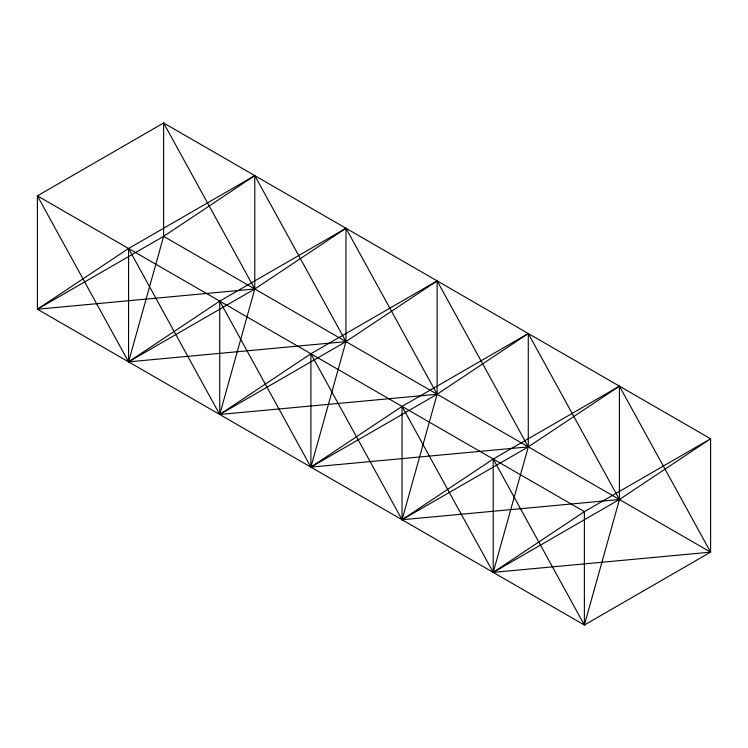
<?xml version="1.0" encoding="UTF-8"?>
<svg xmlns="http://www.w3.org/2000/svg" width="748" height="748" viewBox="0 0 748 748"><rect width="100%" height="100%" fill="white"/><g stroke="black" fill="none" stroke-linecap="round" stroke-linejoin="round"><path stroke-width="1.12" d="M37.4 309.223L163.625 236.349L254.788 175.612L254.788 288.98L37.4 309.223L128.562 248.495L128.562 361.854L254.788 288.98L345.95 228.252L345.95 341.612L219.725 414.486L254.788 288.98L163.625 122.981L163.625 236.349L128.562 361.854L345.95 341.612L437.113 280.883L528.275 446.874L493.213 572.388L710.6 552.136L710.6 438.777L163.625 122.981L37.4 195.864L37.4 309.223L584.375 625.019L710.6 552.136L619.438 386.146L493.213 459.02L402.05 519.748L310.888 353.757L437.113 280.883L437.113 394.243L402.05 519.748L619.438 499.505L710.6 438.777L584.375 511.651L493.213 572.388L402.05 406.388L528.275 333.514L619.438 499.505L584.375 625.019L493.213 459.02L493.213 572.388L619.438 499.505L619.438 386.146L528.275 446.874L402.05 519.748L402.05 406.388L310.888 467.117L219.725 301.126L345.95 228.252L437.113 394.243L310.888 467.117L310.888 353.757L219.725 414.486L128.562 248.495L254.788 175.612L345.95 341.612L310.888 467.117L528.275 446.874L528.275 333.514L437.113 394.243L219.725 414.486L219.725 301.126L128.562 361.854L37.4 195.864L584.375 511.651L584.375 625.019M163.625 236.349L710.6 552.136"/></g></svg>
